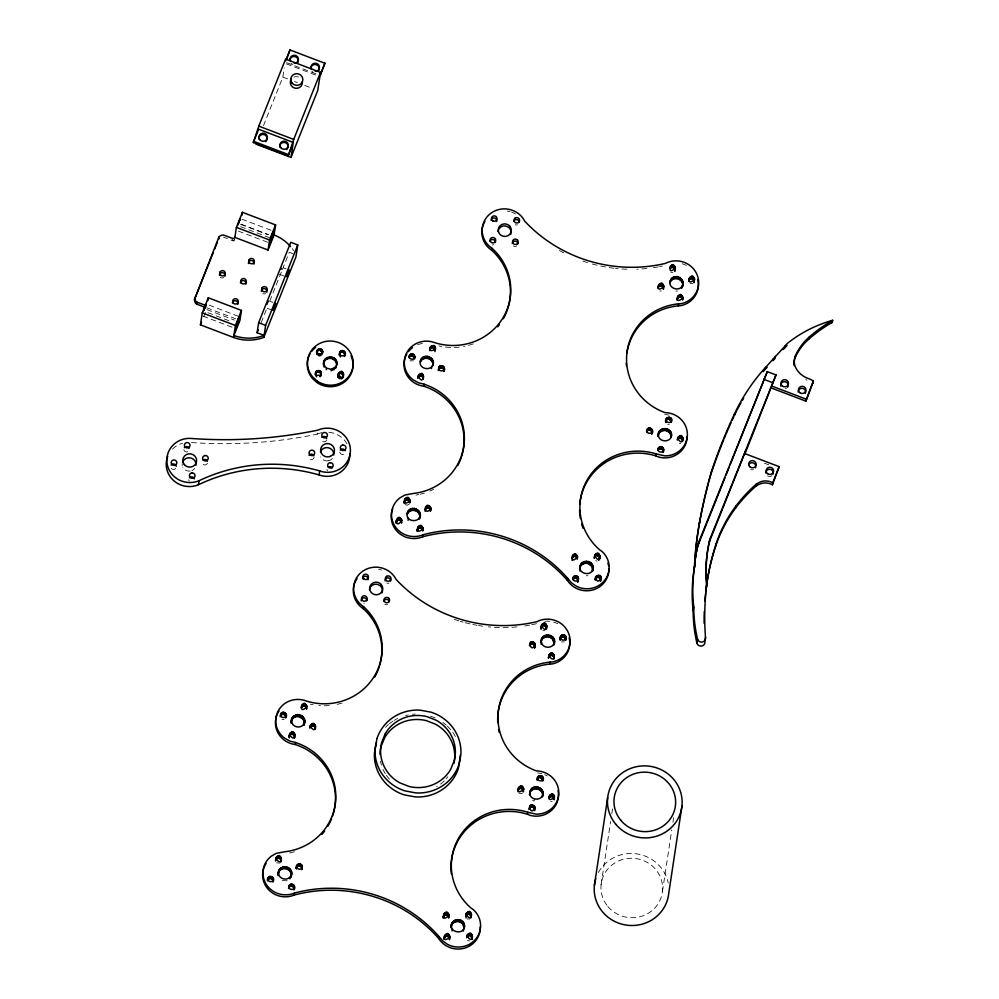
<?xml version="1.0" encoding="UTF-8"?>
<svg xmlns="http://www.w3.org/2000/svg" width="999" height="999" viewBox="0 0 999 999"><rect width="100%" height="100%" fill="white"/><g stroke="black" fill="none" stroke-linecap="round" stroke-linejoin="round"><path stroke-width="0.75" stroke-dasharray="5 3.75" d="M232.517 238.424L232.205 240.434A2.473 2.373 8.6 0 0 234.29 239.748M263.486 125.612L282.854 77.123L284.253 67.944M191.496 442.532A445.679 429.058 8.6 0 0 317.195 434.153L317.607 431.493M534.453 799.038L534.153 801.048L532.592 800.349M601.098 884.552L610.639 821.515M611.8 813.835L612.724 807.679M662.462 891.42L671.753 829.919M672.914 822.239L673.613 817.619M203.721 316.646L205.369 312.525M234.578 239.398L233.916 241.084L223.439 237.088M261.139 322.689L266.87 308.329M269.742 301.149L281.793 270.979M282.367 269.543L289.248 252.31L294.842 254.433M409.053 504.27L407.142 505.207L405.094 504.557M522.602 793.031L520.591 793.73L518.631 792.844M413.361 360.801L409.94 360.814M279.932 863.024L276.523 862.849M469.817 919.005L467.008 918.968M692.944 283.629L690.134 283.554M564.36 641.92L561.55 641.845M544.967 630.631L542.832 630.744M328.122 460.826L329.732 460.389A6.918 6.668 8.6 0 0 333.366 456.718M284.153 719.442L282.005 719.455M287.188 880.731L282.18 880.643M680.781 443.369L679.332 443.356M552.197 801.66L550.749 801.648M586.251 575.836L587.936 575.649M669.255 424.6L667.807 424.525M672.851 272.552L670.754 272.14M661.313 291.021L659.864 290.921M675.761 291.096L677.472 290.996M469.505 941.008L467.495 940.271M596.99 561.051L595.591 560.676M286.588 62.65L317.133 74.276M286.401 63.899L316.945 75.537M282.854 77.123L288.674 79.333M294.493 81.543L297.402 82.655M304.683 85.427L311.95 88.187M241.845 219.156L273.564 231.231M241.096 224.176L268.494 234.603M240.609 224.325L267.994 234.753M240.622 226.698L270.904 238.224M238.411 231.131L270.13 243.207M283.341 267.807L286.126 268.868M279.333 274.25L286.313 276.91M764.472 463.199L768.793 464.835M269.98 301.311L272.777 302.372M267.307 308.304L272.902 310.427M209.141 305.17L237.974 316.146M206.768 307.779L235.602 318.756M206.943 309.628L234.34 320.055M207.917 312.712L232.43 322.04M202.834 316.071L233.117 327.597M339.772 452.135L339.985 452.822A2.81 2.697 8.6 0 0 342.245 454.433L342.982 454.42A2.81 2.697 8.6 0 0 345.329 452.06M183.853 449.7L184.053 450.374A2.81 2.697 8.6 0 0 189.41 449.612M598.389 872.552A37.375 35.989 8.6 0 1 636.838 853.895A37.375 35.989 8.6 0 1 668.194 882.929M364.448 603.184A2.81 2.697 8.6 0 1 363.723 603.196M385.514 727.347A43.032 41.421 8.6 0 1 388.486 724.5M389.535 723.626A43.032 41.421 8.6 0 1 392.894 721.178M394.068 720.441A43.032 41.421 8.6 0 1 397.714 718.443M405.569 715.534A43.032 41.421 8.6 0 1 408.279 714.909M412.437 714.297A43.032 41.421 8.6 0 1 415.259 714.098M430.507 716.208A43.032 41.421 8.6 0 1 438.261 719.53M442.969 722.502A43.032 41.421 8.6 0 1 446.241 725.124M447.277 726.073A43.032 41.421 8.6 0 1 451.898 731.206M452.722 732.317A43.032 41.421 8.6 0 1 455.606 737M447.827 776.772A37.413 36.026 8.6 0 1 446.116 778.895M444.255 780.881A37.413 36.026 8.6 0 1 436.613 786.65M389.46 779.22A37.413 36.026 8.6 0 1 386.051 774.887M385.314 773.738A37.413 36.026 8.6 0 1 381.83 766.358M381.418 765.072A37.413 36.026 8.6 0 1 380.494 761.126M388.948 583.104A2.81 2.697 8.6 0 1 386.8 583.066M341.995 703.071A58.454 56.269 8.6 0 1 334.94 704.807M329.208 705.569A58.454 56.269 8.6 0 1 319.006 705.569M313.236 704.794A58.454 56.269 8.6 0 1 310.364 704.195M387.587 604.52A2.81 2.697 8.6 0 1 384.802 604.208M537.587 772.989A22.453 21.616 8.6 0 1 541.92 773.738M544.705 774.687A22.453 21.616 8.6 0 1 547.327 775.973M294.443 851.772A58.417 56.244 8.6 0 1 287.337 853.358M544.93 621.253A22.453 21.616 8.6 0 1 557.729 623.713M378.646 569.393A22.453 21.616 8.6 0 1 381.543 569.979M536.575 623.688A142.745 137.425 8.6 0 1 531.006 624.887M529.607 625.149A142.745 137.425 8.6 0 1 523.988 626.073M516.908 626.922A142.745 137.425 8.6 0 1 488.374 626.86M482.692 626.198A142.745 137.425 8.6 0 1 478.446 625.549M477.035 625.299A142.745 137.425 8.6 0 1 472.827 624.487M470.029 623.888A142.745 137.425 8.6 0 1 464.473 622.502M463.099 622.127A142.745 137.425 8.6 0 1 460.352 621.328M458.991 620.916A142.745 137.425 8.6 0 1 450.874 618.131M517.532 224.812A2.81 2.697 8.6 0 1 515.384 224.775M493.731 244.693A2.81 2.697 8.6 0 1 492.307 244.905M473.301 343.856A58.454 56.269 8.6 0 1 463.524 346.516M459.228 347.14A58.454 56.269 8.6 0 1 443.256 346.753M441.82 346.503A58.454 56.269 8.6 0 1 438.948 345.904M417.57 344.792A22.453 21.616 8.6 0 1 423.214 343.319M664.697 414.622A22.453 21.616 8.6 0 1 669.08 415.109M433.753 489.21A58.417 56.244 8.6 0 1 429.82 491.058M424.413 493.069A58.417 56.244 8.6 0 1 420.204 494.218M418.781 494.542A58.417 56.244 8.6 0 1 415.921 495.067M682.23 263.798A22.453 21.616 8.6 0 1 686.313 265.422M507.23 211.101A22.453 21.616 8.6 0 1 510.114 211.688M511.513 212.113A22.453 21.616 8.6 0 1 515.521 213.911M662.387 266.021A142.745 137.425 8.6 0 1 659.59 266.596M658.191 266.858A142.745 137.425 8.6 0 1 652.572 267.782M646.902 268.494A142.745 137.425 8.6 0 1 636.937 269.193M626.935 269.218A142.745 137.425 8.6 0 1 615.521 268.431M614.11 268.269A142.745 137.425 8.6 0 1 607.03 267.257M605.619 267.008A142.745 137.425 8.6 0 1 588.935 263.037M587.574 262.625A142.745 137.425 8.6 0 1 582.142 260.826M563.823 252.909A142.745 137.425 8.6 0 1 557.579 249.5M516.795 245.866A2.81 2.697 8.6 0 1 513.374 245.916M771.915 475.686A3.746 3.596 8.6 0 1 767.532 475.861M786.488 388.311A3.746 3.596 8.6 0 1 785.414 388.761M753.458 469.592A3.746 3.596 8.6 0 1 750.773 469.555M806.917 380.119A22.54 21.691 8.6 0 1 805.694 379.583M327.997 460.864A6.918 6.668 8.6 0 1 320.592 456.905M194.705 468.444A6.918 6.668 8.6 0 1 191.92 470.591M190.197 471.066A6.918 6.668 8.6 0 1 182.792 467.107M182.28 465.434A6.918 6.668 8.6 0 1 182.23 463.698M314.073 457.192A2.81 2.697 8.6 0 1 312.425 459.365L311.725 459.552A2.81 2.697 8.6 0 1 308.516 457.28M175.687 468.306A2.81 2.697 8.6 0 1 174.563 469.18L173.851 469.368A2.81 2.697 8.6 0 1 170.642 467.082M207.417 463.224A2.81 2.697 8.6 0 1 205.245 464.91L204.508 464.922A2.81 2.697 8.6 0 1 202.01 461.925M172.49 449.088A22.915 22.065 8.6 0 1 182.605 443.219M327.447 470.804A2.81 2.697 8.6 0 1 327.01 469.468M326.76 439.76A2.81 2.697 8.6 0 1 321.216 439.273M317.195 434.153A22.915 22.065 8.6 0 1 322.902 432.48M328.871 432.28A22.915 22.065 8.6 0 1 346.978 443.831M189.211 481.006A2.81 2.697 8.6 0 1 188.799 479.67M265.622 293.531A2.81 2.697 8.6 0 1 262.824 293.569M223.739 277.585A2.81 2.697 8.6 0 1 220.342 277.198M292.207 248.576A42.095 40.522 8.6 0 1 293.681 250.624M293.868 77.123A6.081 5.857 8.6 0 1 298.526 77.048M312.987 72.053A4.208 4.058 8.6 0 1 312.113 71.416M292.969 64.46A4.208 4.058 8.6 0 1 291.096 63.374M607.817 906.455A30.869 29.72 8.6 0 0 660.576 898.95A30.869 29.72 8.6 0 0 626.947 858.566A30.869 29.72 8.6 0 0 607.817 906.455"/><path stroke-width="1.5" d="M278.559 871.902L278.234 875.561C275.836 862.599 296.828 865.609 290.759 877.384L291.521 873.8M291.209 875.798L291.533 872.152M294.43 886.563C294.955 890.509 288.249 890.346 288.873 886.45C290.122 881.518 297.315 885.801 293.931 889.947C295.554 886.313 289.086 884.54 288.574 888.461L289.061 885.776M296.715 866.233L296.403 868.943C294.156 863.286 303.634 862.324 302.073 867.719C300.761 870.928 295.429 868.755 296.903 865.559M345.142 352.934C345.666 356.88 338.961 356.73 339.585 352.834C340.896 347.739 348.264 352.485 344.343 356.431L344.568 354.932M419.642 517.095L419.343 519.093C424.675 510.214 409.303 503.271 407.142 513.611C405.694 522.714 421.328 523.064 420.104 513.861M423.014 528.271L422.702 530.981C422.115 515.397 411.313 538.049 423.002 528.971M430.844 508.753C425.574 497.465 422.565 518.069 430.844 508.753L430.544 510.751C431.118 507.317 425.412 506.481 424.987 509.94M289.46 734.49C297.814 746.728 294.443 721.815 289.161 736.488L289.797 733.616M291.646 719.692L291.296 723.338C289.098 710.326 310.052 713.786 303.771 725.436L304.558 721.865M304.258 723.875L304.62 720.217M310.102 726.148C318.456 738.386 315.085 713.473 309.802 728.146M423.264 379.133C423.926 375.699 418.244 374.75 417.732 378.196C425.062 362.812 424.263 390.134 418.244 375.524M433.191 361.925L432.842 365.584C436.638 356.968 421.94 352.123 420.229 361.401C418.693 369.393 431.968 371.628 433.141 363.574M444.243 368.082C444.667 372.028 437.974 371.74 438.673 367.857C440.059 362.949 447.115 367.37 443.706 371.466C445.417 367.869 438.986 365.959 438.374 369.855M695.204 559.527L694.904 561.525L696.865 548.988L700.087 538.798L767.294 371.603L776.011 374.925L709.802 539.435A141.87 136.588 8.6 0 0 706.892 583.566A282.292 271.765 8.6 0 0 705.481 637.25L704.869 641.258A4.121 3.971 8.6 0 1 701.972 645.941A4.121 3.971 8.6 0 1 696.952 643.306L697.564 639.31A153.696 147.964 8.6 0 1 693.743 606.843A167.732 161.476 8.6 0 1 693.019 581.668L693.244 578.071A167.732 161.476 8.6 0 1 694.979 563.798L695.416 557.392M275.861 858.291C284.091 870.641 280.969 845.666 275.562 860.301C276.211 856.405 282.617 858.391 280.856 861.962L281.418 858.591M410.002 500.299L409.665 503.009C409.453 487.437 398.027 509.652 409.965 500.998M694.904 561.525L695.666 551.111A351.323 338.211 8.6 0 1 699.612 521.94A561.426 540.484 8.6 0 1 711.188 472.29A573.438 552.047 8.6 0 1 734.615 413.636A196.728 189.385 8.6 0 1 763.536 369.655L787.424 343.356A127.635 122.877 8.6 0 1 832.666 320.304L832.367 322.302A148.177 142.657 8.6 0 0 808.628 339.298A55.07 53.009 8.6 0 0 795.079 357.954A15.147 14.585 8.6 0 0 794.105 365.609M306.955 706.568C296.179 717.981 304.982 692.344 306.606 709.265M435.252 349.638C421.89 354.682 437.662 336.576 434.952 351.648M466.958 935.688C474.687 948.426 472.515 923.201 466.645 937.686L467.207 935.027M595.529 577.397L595.167 580.094L595.779 576.735C606.793 570.641 596.89 589.048 595.779 576.735M600.711 580.631C601.56 577.235 595.928 575.986 595.229 579.395M554.457 796.353L554.17 799.749C554.795 784.252 542.02 805.431 554.47 797.751M677.622 438.037C684.964 451.073 683.541 425.686 677.322 440.047L677.896 437.387M449.075 915.371C437.674 926.023 447.827 901.123 448.676 918.069M451.66 924.112C449.088 932.979 464.585 935.139 464.523 925.898C464.385 916.558 449.3 918.468 451.136 927.734L452.322 922.589M466.009 913.91C473.239 927.022 472.028 901.597 465.709 915.908M577.647 557.08C567.095 567.744 575.287 543.556 577.347 559.078C577.447 556.018 572.577 555.344 571.84 558.316M580.244 565.821C577.672 574.687 593.156 576.848 593.106 567.607C593.269 559.265 579.495 559.415 579.944 567.819L580.894 564.298M594.592 555.619C602.622 568.943 599.737 542.295 594.193 558.316M205.432 307.467L196.666 304.121A5.057 4.858 8.6 0 1 194.505 299.438L218.906 237.113A5.057 4.858 8.6 0 1 223.739 235.09L232.517 238.424A2.473 2.373 8.6 0 0 234.877 237.4L268.044 250.025L274.076 234.94L275.587 224.925L242.42 212.312L236.401 227.385L234.877 237.4M196.666 304.121L196.965 302.123A5.057 4.858 8.6 0 1 194.805 297.44M200.437 324.862L202.26 312.849L208.279 297.777L241.446 310.402L239.935 320.404L233.903 335.489A42.095 40.522 8.6 0 0 264.098 335.402L257.118 332.742L258.629 322.727L290.771 242.295L297.752 244.955L295.929 256.968L263.798 337.4A42.095 40.522 8.6 0 1 233.604 337.487L200.437 324.862L201.536 322.128M207.842 300.637L208.279 297.777M218.906 237.113L218.606 239.111A5.057 4.858 8.6 0 1 219.193 238.436M167.732 456.318A22.915 22.065 8.6 0 0 173.351 480.319A22.915 22.065 8.6 0 0 198.426 484.74L199.038 480.731A22.915 22.065 8.6 0 1 167.095 463.673A22.915 22.065 8.6 0 1 192.108 438.524A445.679 429.058 8.6 0 0 317.807 430.157A22.915 22.065 8.6 0 1 350.399 449.5A22.915 22.065 8.6 0 1 319.717 470.929A165.822 159.628 8.6 0 0 199.038 480.731M241.97 215.309L242.42 212.312M256.081 144.143L290.996 157.442L293.069 143.669L288.224 155.819L253.309 142.532L258.803 126.124L285.589 59.091L320.492 72.39L320.042 75.387L324.887 63.237L289.985 49.95L285.677 60.752M233.604 337.487L235.414 325.474L241.446 310.402M289.985 49.95L286.563 59.303M268.044 250.025L269.555 240.01L275.587 224.925M288.224 155.819L293.718 139.41L320.492 72.39M263.798 337.4L265.622 325.387L297.752 244.955M324.887 63.237L319.855 76.636L317.769 90.41L290.996 157.442M316.833 353.559C314.822 347.59 324.6 347.677 322.39 353.234L322.565 351.024M316.783 352.847L317.47 350.025M317.083 354.22L317.158 350.661M317.245 351.523L317.957 349.5M317.482 354.82L317.307 352.722M317.719 350.999L318.556 349.113M321.029 374.975C323.364 369.493 313.661 369.006 315.472 375.05C314.872 370.042 323.401 372.103 320.517 376.273M318.331 350.612L319.243 348.888M315.971 373.039L316.208 371.541M315.684 375.736L315.859 372.165M318.693 355.594L318.931 354.096L317.719 353.309M316.483 372.54L316.708 371.041M319.018 350.387L319.98 348.838M316.683 372.415L316.908 370.916M319.418 355.744L319.643 354.233L321.678 353.584L322.615 351.735M317.108 372.177L317.332 370.679M316.596 376.823L315.909 374.225M322.327 352.535L320.467 350.487L320.691 348.988M317.807 371.978L318.032 370.479M320.142 355.694L320.379 354.195M321.129 350.799L321.353 349.3M320.841 355.469L321.066 353.971M318.544 371.978L318.768 370.467M321.678 351.273L321.915 349.775M321.89 351.561L322.115 350.062M322.09 351.86L322.315 350.362M319.255 372.14L319.48 370.641M321.928 354.558L322.153 353.059M319.892 372.49L320.117 370.991M320.429 372.977L320.654 371.478M320.017 376.773L321.266 373.464M320.354 376.436L320.741 374.775M320.804 373.589L321.029 372.078M320.866 375.649L321.241 372.764M323.851 362.387L323.664 365.534C320.991 354.62 339.648 354.395 336.638 365.347L336.825 362.2M323.626 363.886L324.25 360.789M324.026 362.287L325.062 359.353M324.151 367.12L323.901 364.036M324.837 360.851L326.236 358.166M326.011 359.665L327.472 358.828L327.697 357.33M326.286 369.68L326.511 368.181L324.388 365.622M327.472 358.828L329.108 358.379L329.333 356.868M329.108 358.379L330.819 358.354L331.044 356.843M336.588 363.698L335.214 360.701L332.48 358.753L332.704 357.255M331.156 370.854L331.381 369.355L335.652 366.883L336.863 363.848M333.978 359.553L334.203 358.054M280.731 713.923L280.257 716.608C280.694 712.687 287.188 714.322 285.639 717.981C289.41 713.149 280.469 709.677 280.569 715.309C280.969 718.756 286.701 718.069 286.114 714.585M332.792 370.404L333.017 368.906M280.794 715.309L281.094 713.311M281.306 714.809L281.606 712.811M335.214 360.701L335.439 359.203M281.93 714.46L282.23 712.449M334.253 369.568L334.478 368.057M282.63 714.273L282.942 712.275M336.114 362.113L336.338 360.614M198.426 484.74A165.822 159.628 8.6 0 1 319.118 474.937L319.717 470.929M335.652 366.883L335.427 368.381L336.238 366.945M283.366 714.273L283.666 712.275M284.078 714.447L284.378 712.449M284.39 714.622L284.703 712.624M284.715 714.809L285.015 712.799M339.772 352.16L339.348 355.045C338.848 350.587 346.466 351.698 344.717 355.831M285.239 715.296L285.539 713.298M339.535 355.731L339.76 354.22M339.922 353.059L340.284 351.423M340.447 352.56L340.671 351.061M285.614 715.908L285.914 713.91M340.409 356.855L340.634 355.357M341.084 352.222L341.308 350.724M337.912 376.586C344.081 360.327 345.379 388.024 338.286 373.688M337.887 375.886L338.636 373.077M341.783 352.06L342.02 350.549M338.112 377.26L338.349 375.761M338.374 377.672L338.599 376.173M338.411 374.575L339.136 372.565M338.499 377.872L338.723 376.373M342.52 352.073L342.744 350.562M338.911 374.076L339.76 372.202M343.231 352.26L343.456 350.761M339.535 373.713L340.459 372.015M339.672 378.708L339.897 377.21M343.856 352.635L344.081 351.124M340.234 373.514L341.196 372.003M344.368 353.134L344.593 351.636M343.668 374.3L343.294 377.185L341.908 372.177M344.73 353.758L344.955 352.26M341.121 378.871L341.346 377.36M342.32 374.026L342.557 372.515M341.82 378.671L342.045 377.172M342.495 374.188L342.732 372.677M342.857 374.513L343.082 373.014M343.244 375.124L343.469 373.614M342.944 377.809L343.169 376.298M272.914 882.042C276.561 876.335 266.296 873.963 267.495 880.793C267.757 877.309 273.501 877.909 273.077 881.355M291.346 721.69L292.145 718.119M267.994 879.482L268.306 877.484M289.598 735.876L289.298 737.886L289.136 737.187M289.36 735.813L290.06 733.216M268.494 878.97L268.806 876.972M289.747 735.214L290.584 732.742M291.833 720.117L293.044 716.733M269.118 878.608L269.418 876.598M290.284 734.74L291.233 732.417M269.468 878.508L269.767 876.498M292.732 718.731L294.28 715.621M269.817 878.408L270.117 876.398M290.934 734.415L291.945 732.255M270.554 878.383L270.854 876.385M294.618 737.637L294.193 735.401L292.37 734.29L292.682 732.292M293.981 717.619L295.492 716.857L295.791 714.859M271.266 878.546L271.566 876.548M293.069 734.502L293.381 732.504M271.915 878.883L272.215 876.885M293.694 734.877L294.006 732.879M272.44 879.37L272.752 877.372M294.193 735.401L294.505 733.391M295.492 716.857L297.153 716.495L297.452 714.497M275.524 861.001L276.086 857.629M294.543 736.026L294.842 734.028M272.839 879.982L273.139 877.971M276.174 859.04L276.473 857.03M273.052 880.656L273.351 878.658M294.48 738.099L295.017 734.715M276.711 858.566L277.01 856.568M277.36 858.241L277.66 856.243M304.308 722.227L303.109 719.155L298.863 716.57L299.163 714.56M278.072 858.104L278.371 856.093M332.542 816.108A58.417 56.244 8.6 0 0 295.192 744.505L295.504 742.507L289.822 741.058L284.715 738.236A22.453 21.616 8.6 0 1 278.571 710.264A22.453 21.616 8.6 0 1 306.468 701.061A58.454 56.269 8.6 0 0 374.313 676.236A58.454 56.269 8.6 0 0 363.549 606.643A22.453 21.616 8.6 0 1 361.238 572.365A22.453 21.616 8.6 0 1 396.141 579.457A142.745 137.425 8.6 0 0 536.875 621.69A22.453 21.616 8.6 0 1 568.568 633.179A22.453 21.616 8.6 0 1 552.971 661.85L550.062 662.125A58.466 56.281 8.6 0 0 498.389 710.813A58.466 56.281 8.6 0 0 536.426 770.916A22.453 21.616 8.6 0 1 558.791 792.856A22.453 21.616 8.6 0 1 536.288 814.173L527.784 812.249A58.841 56.643 8.6 0 0 458.941 837.612A58.841 56.643 8.6 0 0 471.091 908.103L473.476 909.777A22.453 21.616 8.6 0 1 476.423 938.186A22.453 21.616 8.6 0 1 447.627 944.405L442.857 941.07L439.135 936.662A139.498 134.291 8.6 0 0 294.48 893.056A22.453 21.616 8.6 0 1 266.233 884.302A22.453 21.616 8.6 0 1 271.228 856.243L276.224 853.346L284.765 851.747A58.417 56.244 8.6 0 0 335.539 801.772A58.417 56.244 8.6 0 0 295.504 742.507M301.648 705.481L301.174 707.966C301.86 705.094 306.568 705.619 306.656 708.566M278.808 858.141L279.108 856.131M301.748 706.905L302.06 704.894M300.487 717.057L300.799 715.059M302.31 706.443L302.61 704.445M279.508 858.353L279.807 856.355M302.959 706.143L303.259 704.133M280.12 858.74L280.419 856.742M303.684 706.006L303.983 704.008M278.259 873.913L279.008 870.329M280.619 859.265L280.919 857.267M301.948 717.944L302.247 715.946M280.981 860.039L281.256 857.891M278.709 872.327L279.882 868.918M304.408 706.068L304.707 704.058M303.109 719.155L303.421 717.157M305.107 706.293L305.407 704.295M279.583 870.916L281.094 867.769M305.706 706.693L306.019 704.695M303.921 720.616L304.22 718.618M306.193 707.23L306.493 705.232M306.518 707.866L306.818 705.868M280.794 869.779L282.28 868.98L282.58 866.982M282.28 868.98L283.941 868.581L284.24 866.583M283.941 868.581L285.639 868.618L285.951 866.62M291.233 874.162L289.96 871.116L287.287 869.08L287.587 867.07M310.314 725.474L310.002 727.472C311.213 724.675 315.921 726.061 315.334 729.083L315.659 726.373M288.761 869.929L289.061 867.931M310.389 726.872L310.701 724.874M310.926 726.398L311.226 724.4M311.576 726.073L311.875 724.075M289.96 871.116L290.259 869.118M312.287 725.923L312.587 723.913M289.885 878.795L291.059 875.386M290.796 872.564L291.109 870.554M313.012 725.948L313.324 723.95M313.249 726.023L313.549 724.013M289.136 887.174L289.435 885.176M313.711 726.161L314.023 724.163M289.66 886.687L289.96 884.677M290.297 886.338L290.597 884.34M314.335 726.535L314.648 724.537M314.835 727.06L315.147 725.049M290.996 886.175L291.308 884.177M315.185 727.684L315.484 725.686M291.733 886.188L292.033 884.19M292.445 886.388L292.744 884.377M293.069 886.75L293.369 884.752M293.581 887.262L293.881 885.251M293.706 887.462L294.006 885.464M296.403 868.231L297.277 864.947M293.943 887.874L294.243 885.876M296.978 866.957L297.802 864.46M297.702 866.345L298.014 864.347M297.49 866.458L298.439 864.123M480.282 926.922A22.453 21.616 8.6 0 1 464.41 948.188A22.453 21.616 8.6 0 1 438.836 938.673A139.498 134.291 8.6 0 0 294.181 895.054L294.48 893.056M298.127 866.121L299.138 863.948M298.838 865.958L299.575 865.971L299.875 863.96M302.272 866.333L301.76 869.729L301.785 867.656L300.274 866.158L300.587 864.16M300.911 866.533L301.211 864.522M301.423 867.032L301.723 865.034M301.785 867.656L302.085 865.646M379.67 665.396A58.454 56.269 8.6 0 0 363.249 608.641L363.549 606.643M409.016 357.63L409.677 355.02C412.137 352.06 416.346 355.906 414.41 359.003L414.697 356.293M409.378 357.018L410.189 354.52M409.877 356.518L410.814 354.158M410.514 356.168L411.513 353.983M411.213 355.981L411.95 355.981L412.25 353.971M414.398 358.304L412.662 356.156L412.962 354.158M412.974 356.331L413.274 354.333M413.299 356.506L413.598 354.508M413.823 357.005L414.123 355.007M414.198 357.617L414.498 355.619M396.378 520.491L396.079 522.502C396.341 519.018 402.085 519.617 401.66 523.064C398.813 506.256 392.22 532.892 401.935 520.367M396.103 523.201L396.541 519.805M418.069 377.322L418.631 374.925M420.716 359.827L420.417 361.825C422.914 356.094 432.43 357.679 432.892 363.936M396.578 521.191L396.878 519.193M397.078 520.679L397.377 518.681M418.868 376.448L419.168 374.45M421.316 360.439L421.615 358.441M397.702 520.317L398.002 518.306M419.505 376.123L419.817 374.113M398.052 520.217L398.351 518.206M422.565 359.328L422.864 357.33M398.401 520.117L398.701 518.106M420.217 375.974L420.529 373.963M399.125 520.092L399.438 518.094M420.954 375.999L421.253 374.001M424.063 358.566L424.375 356.568M399.837 520.254L400.149 518.256M421.653 376.211L421.953 374.213M400.487 520.591L400.786 518.593M422.277 376.586L422.577 374.588M401.024 521.078L401.323 519.08M422.777 377.11L423.077 375.1M425.724 358.204L426.036 356.206M404.657 499.338L404.108 502.709C403.733 499.213 409.49 498.838 409.69 502.297M401.411 521.69L401.723 519.68M404.27 503.396L404.57 501.398M423.126 377.734L423.426 375.736M404.757 500.749L405.057 498.738M423.201 379.345L423.601 376.423M405.294 500.274L405.594 498.276M405.944 499.95L406.243 497.952M427.435 358.279L427.734 356.268M406.655 499.812L406.955 497.802M461.563 456.493A58.417 56.244 8.6 0 0 423.776 386.213L424.076 384.215L418.406 382.767L413.299 379.945A22.453 21.616 8.6 0 1 407.155 351.973A22.453 21.616 8.6 0 1 435.04 342.769A58.454 56.269 8.6 0 0 502.897 317.944A58.454 56.269 8.6 0 0 492.132 248.351A22.453 21.616 8.6 0 1 489.81 214.073A22.453 21.616 8.6 0 1 524.725 221.166A142.745 137.425 8.6 0 0 665.459 263.399A22.453 21.616 8.6 0 1 697.152 274.887A22.453 21.616 8.6 0 1 681.555 303.559L678.646 303.833A58.466 56.281 8.6 0 0 626.972 352.522A58.466 56.281 8.6 0 0 665.009 412.624A22.453 21.616 8.6 0 1 687.374 434.565A22.453 21.616 8.6 0 1 664.872 455.881L656.368 453.958A58.841 56.643 8.6 0 0 587.524 479.32A58.841 56.643 8.6 0 0 599.675 549.812L602.06 551.485A22.453 21.616 8.6 0 1 605.007 579.895A22.453 21.616 8.6 0 1 576.198 586.113L571.44 582.779L567.719 578.371A139.498 134.291 8.6 0 0 423.064 534.765A22.453 21.616 8.6 0 1 394.805 526.011A22.453 21.616 8.6 0 1 399.812 497.952L404.807 495.054L413.349 493.456A58.417 56.244 8.6 0 0 464.123 443.481A58.417 56.244 8.6 0 0 424.076 384.215M429.645 350.562L430.057 347.677M429.695 349.862L430.232 347.19M407.392 499.85L407.692 497.839M429.932 349.188L430.631 346.603M429.071 358.766L429.37 356.768M430.332 348.614L431.181 346.154M408.079 500.062L408.391 498.064M430.881 348.151L431.843 345.841M408.703 500.449L409.003 498.451M409.19 500.974L409.503 498.976M430.519 359.652L430.831 357.654M431.543 347.852L432.567 345.716M407.592 512.037L407.292 514.035C409.652 508.241 419.205 509.64 419.805 515.871M409.565 501.748L409.84 499.6M435.539 348.276L435.239 350.274L432.992 347.777L433.291 345.766M408.154 512.624L408.454 510.626M431.693 360.864L431.993 358.866M433.678 348.002L433.991 346.004M408.091 520.304L408.391 518.306M409.378 511.488L409.677 509.478M434.29 348.401L434.59 346.403M431.443 368.544L431.743 366.533M432.505 362.325L432.804 360.327M434.777 348.938L435.077 346.94M435.102 349.575L435.402 347.577M410.864 510.689L411.163 508.691M412.512 510.289L412.812 508.291M414.223 510.327L414.523 508.329M415.871 510.789L416.171 508.778M438.349 370.554L438.886 367.182M417.345 511.638L417.644 509.64M438.973 368.581L439.273 366.583M439.51 368.107L439.81 366.109M440.147 367.782L440.459 365.784M418.544 512.824L418.843 510.826M440.859 367.632L441.171 365.622M419.38 514.26L419.68 512.262M441.595 367.657L441.895 365.659M417.644 527.484L417.145 530.869C416.633 527.385 422.377 526.823 422.702 530.269M441.833 367.732L442.132 365.721M417.27 531.331L417.57 529.333M417.719 528.883L418.019 526.885M419.792 517.507L420.092 515.509M442.295 367.869L442.594 365.871M418.231 528.396L418.544 526.386M442.919 368.244L443.219 366.246M418.868 528.046L419.18 526.048M443.419 368.768L443.718 366.758M419.58 527.884L419.88 525.886M443.768 369.393L444.068 367.395M420.317 527.897L420.616 525.899M443.906 370.791L444.218 368.781M421.016 528.096L421.328 526.086M421.653 528.459L421.953 526.461M422.165 528.971L422.465 526.96M425.187 509.265L425.487 507.267M422.277 529.17L422.589 527.172M425.162 511.338L425.462 509.328M425.549 508.666L425.861 506.655M422.527 529.582L422.827 527.584M426.073 508.166L426.585 506.056M426.71 507.829L427.01 505.831M608.866 568.631A22.453 21.616 8.6 0 1 592.994 589.897A22.453 21.616 8.6 0 1 567.407 580.382A139.498 134.291 8.6 0 0 422.764 536.763L423.064 534.765M427.422 507.667L427.722 505.656M428.159 507.679L428.459 505.669M428.858 507.867L429.158 505.869M429.495 508.241L429.795 506.231M430.007 508.741L430.307 506.743M430.369 509.365L430.669 507.355M430.344 511.426L430.844 508.041M503.296 318.731A58.454 56.269 8.6 0 0 491.82 250.349L492.132 248.351M438.836 938.673L439.135 936.662M443.843 913.948L443.156 917.307C443.094 913.798 448.863 913.898 448.763 917.369M443.256 918.006L443.556 916.008M443.981 915.396L444.28 913.398M444.567 914.984L444.867 912.974M445.242 914.722L445.542 912.711M445.966 914.634L446.266 912.636M446.69 914.734L446.99 912.736M447.365 915.009L447.677 913.011M444.43 936.013L444.006 938.71C444.118 934.764 450.724 935.901 449.488 939.672C449.051 922.726 438.211 947.202 449.912 936.975M444.068 939.422L444.73 935.376M447.952 915.446L448.251 913.448M444.892 936.837L445.317 934.764M448.101 915.633L448.401 913.635M445.492 936.438L445.791 934.44M448.389 916.021L448.701 914.01M448.676 916.67L448.976 914.672M446.178 936.2L446.478 934.202M446.903 936.138L447.215 934.14M447.627 936.263L447.927 934.265M448.301 936.575L448.601 934.564M448.863 937.025L449.163 935.027M449.288 937.599L449.587 935.601M449.538 938.273L449.837 936.263M452.01 930.906L452.31 928.908M452.01 924.599L453.359 921.303M453.059 923.301L454.408 922.314L454.72 920.316M454.408 922.314L455.994 921.702L456.293 919.704M455.994 921.702L457.679 921.515L457.992 919.505M464.523 925.898L464.223 927.896L462.312 923.413L459.378 921.752L459.677 919.742M460.951 922.402L461.263 920.391M462.312 923.413L462.612 921.415M463.349 924.737L463.648 922.726M463.336 931.043L463.636 929.045M463.998 926.26L464.298 924.262M466.433 913.074L465.984 915.259L469.143 914.035L471.216 916.682L471.516 914.672M466.433 914.709L466.733 912.699M465.984 917.969L466.283 915.958M467.02 914.285L467.32 912.287M467.694 914.023L467.994 912.025M468.419 913.935L468.718 911.937M469.143 914.035L469.443 912.037M469.817 914.322L470.117 912.312M470.404 914.759L470.704 912.749M466.895 937.025L467.619 934.452M470.841 915.321L471.153 913.323M467.32 936.45L468.181 934.003M470.841 918.019L471.428 913.973M467.882 936.001L468.843 933.715M468.543 935.713L469.567 933.59M472.19 938.211L469.992 935.663L470.304 933.665M470.679 935.913L470.991 933.915M470.979 936.125L471.291 934.115M471.278 936.325L471.59 934.327M471.753 936.875L472.052 934.877M472.065 937.512L472.365 935.514M472.177 937.574L471.878 939.572L472.49 936.213M529.807 643.768L529.507 645.766C530.556 642.457 536.038 644.243 534.827 647.539L535.214 644.143C526.411 635.152 530.631 655.631 535.214 644.143M529.832 645.142L530.132 643.131M530.307 644.605L530.619 642.607M530.919 644.218L531.218 642.22M531.605 644.005L531.918 641.995M531.855 643.98L532.155 641.982M532.342 643.955L532.642 641.957M533.054 644.105L533.366 642.095M533.716 644.417L534.015 642.419M534.265 644.892L534.577 642.881M534.677 645.479L534.977 643.468M534.502 648.176L534.815 646.166M534.964 646.852L535.277 644.842M541.358 625.299C548.676 639.148 547.127 612.187 540.921 627.996C541.133 624.05 547.702 625.337 546.378 629.083L546.79 625.911M540.971 628.708L541.683 624.675M541.133 629.145L541.433 627.147M541.858 626.148L542.157 624.15M542.469 625.761L542.769 623.751M518.306 788.199L518.006 790.209C518.968 786.875 524.5 788.536 523.364 791.845C522.939 774.912 512.1 799.387 523.788 789.16M517.957 791.608L518.618 787.562M543.156 625.536L543.456 623.538M518.781 789.023L519.08 787.025M541.683 639.023L541.046 642.644C539.935 630.719 559.19 634.303 553.783 645.167M519.38 788.623L519.68 786.625M541.171 644.28L541.358 640.634M543.893 625.499L544.193 623.488M541.383 641.033L542.432 637.549M520.067 788.386L520.367 786.388M544.605 625.636L544.905 623.638M542.12 639.56L543.543 636.326M545.267 625.948L545.566 623.95M520.791 788.323L521.091 786.325M545.816 626.423L546.116 624.425M521.515 788.448L521.815 786.45M521.728 788.548L522.04 786.55M543.244 638.324L544.667 637.424L544.967 635.414M546.228 627.01L546.528 625.012M546.465 627.684L546.765 625.686M522.177 788.748L522.477 786.75M522.739 789.21L523.039 787.212M523.164 789.784L523.464 787.786M544.667 637.424L546.278 636.9L546.578 634.902M523.426 790.459L523.726 788.448M546.278 636.9L547.976 636.8L548.289 634.802M554.108 643.556L552.484 638.973L549.662 637.137L549.962 635.139M551.198 637.874L551.498 635.876M548.751 655.731C557.792 667.344 553.059 642.869 548.451 657.729C548.676 654.657 553.596 654.582 554.008 657.604M548.476 658.304L548.913 655.044M548.963 656.43L549.263 654.42M549.462 655.918L549.762 653.908M552.484 638.973L552.784 636.962M550.074 655.544L550.387 653.546M530.119 791.108L529.532 794.729C529.795 785.501 545.204 788.174 542.32 796.952C547.365 787.562 530.656 782.254 529.832 792.731C529.32 800.823 542.757 801.498 542.907 793.331M550.774 655.344L551.086 653.346M530.531 791.62L530.831 789.622M497.752 722.602A58.466 56.281 8.6 0 1 549.762 664.123L550.062 662.125M553.434 640.347L553.746 638.336M451.386 873.975A58.841 56.643 8.6 0 1 527.484 814.247L527.784 812.249M551.51 655.332L551.81 653.334M553.995 641.907L554.295 639.909M531.618 790.371L531.918 788.361M552.222 655.494L552.522 653.496M529.62 806.705L529.095 809.527C529.358 805.581 535.914 806.942 534.552 810.664L534.952 807.267C526.236 798.189 530.244 818.705 534.952 807.267M529.57 808.203L529.882 806.205M552.872 655.831L553.171 653.833M530.057 807.679L530.369 805.681M533.004 789.422L533.316 787.424M530.669 807.304L530.981 805.306M553.409 656.331L553.708 654.32M553.796 656.93L554.095 654.919M553.846 657.105L554.158 655.107M531.368 807.092L531.668 805.082M553.871 658.99L554.308 655.606M534.602 788.873L534.915 786.862M532.092 807.055L532.405 805.057M532.817 807.204L533.116 805.206M537.25 780.119C535.826 773.388 546.216 775.187 542.732 781.068M567.407 580.382L567.719 578.371M537.287 779.882L537.986 776.785M533.466 807.529L533.766 805.519M536.313 788.735L536.613 786.725M537.674 778.783L538.449 776.248M534.015 808.004L534.315 805.993M538.149 778.246L539.048 775.836M572.115 557.667L572.415 555.656M534.415 808.591L534.727 806.593M560.889 636.126L560.277 640.172C557.842 633.141 569.155 633.766 565.696 640.309M572.115 560.364L572.415 558.366M572.564 557.105L572.864 555.107M538.736 777.846L539.735 775.599M537.986 789.023L538.299 787.025M573.151 556.693L573.451 554.682M560.189 639.46L561.351 635.576M539.423 777.609L540.159 777.547L540.459 775.536M561.038 637.574L561.938 635.152M573.826 556.431L574.125 554.42M561.975 637.037L562.275 635.027M542.857 780.369L540.871 777.672L541.183 775.674M561.638 637.162L562.612 634.902M574.55 556.343L574.85 554.345M539.547 789.722L539.847 787.724M541.545 777.971L541.845 775.973M562.312 636.912L563.349 634.827M575.274 556.443L575.574 554.445M542.107 778.421L542.407 776.423M565.796 639.61L563.761 636.95L564.073 634.939M575.948 556.718L576.248 554.72M542.532 779.008L542.832 777.01M540.859 790.796L541.171 788.785M537.674 777.422C536.663 780.344 541.171 782.317 542.732 779.707L543.094 777.672M573.314 577.085C570.829 581.718 579.383 582.742 578.421 577.971C577.747 574.575 572.077 575.699 572.951 579.12L576.211 577.971L578.184 580.681M564.435 637.237L564.735 635.227M573.476 578.546L573.776 576.548M576.673 557.342L576.835 555.157M573.588 578.471L573.901 576.473M576.972 557.729L577.272 555.719M565.009 637.674L565.309 635.676M574.075 578.146L574.375 576.148M541.858 792.145L542.157 790.147M577.247 558.379L577.559 556.381M565.446 638.249L565.746 636.251M574.762 577.909L575.062 575.911M560.601 636.763C559.652 639.71 564.185 641.595 565.709 638.948L566.021 636.912M542.445 793.693L542.757 791.695M575.486 577.847L575.786 575.849M576.211 577.971L576.51 575.973M576.873 578.271L577.172 576.273M577.434 578.733L577.747 576.735M577.859 579.308L578.171 577.31M577.634 582.155L578.421 577.971M578.496 578.683L577.759 582.017M579.932 571.078L580.232 569.08M580.594 566.308L581.942 563.011M581.63 565.009L582.991 564.023L583.291 562.025M549.313 795.679L549.013 797.689L552.16 796.428L554.258 799.05M582.991 564.023L584.577 563.411L584.877 561.413M549.45 797.127L549.762 795.117M550.024 796.702L550.337 794.692M550.699 796.428L551.011 794.43M584.577 563.411L586.263 563.224L586.563 561.213M551.436 796.34L551.735 794.33M551.798 796.39L552.097 794.38M552.16 796.428L552.459 794.43M593.106 567.607L592.569 571.241L591.932 566.445L587.961 563.448L588.261 561.45M552.834 796.702L553.134 794.704M553.421 797.14L553.721 795.129M553.871 797.702L554.17 795.691M589.535 564.11L589.835 562.1M590.884 565.122L591.196 563.124M591.932 566.445L592.232 564.435M592.582 567.969L592.882 565.971M594.293 557.617L594.867 554.969M594.717 556.78L595.017 554.782M594.567 556.967L595.317 554.408M595.017 556.418L595.904 553.995M595.591 555.993L596.578 553.733M596.278 555.731L597.302 553.646M600.099 556.381L599.7 559.078L599.425 557.03L597.727 555.744L598.026 553.746M598.401 556.031L598.701 554.02M598.975 556.468L599.288 554.457M595.904 578.159L596.203 576.161M598.788 560.427L599.088 558.429M599.425 557.03L599.725 555.032M596.465 577.709L596.765 575.711M599.7 557.679L600.012 555.681M597.127 577.422L597.427 575.424M597.852 577.31L598.151 575.299M598.576 577.372L598.876 575.374M599.263 577.622L599.562 575.624M599.562 577.834L599.862 575.824M599.862 578.034L600.162 576.036M600.337 578.583L600.636 576.585M600.636 579.22L600.948 577.222M600.449 581.281L601.073 577.922M658.391 285.477L657.954 288.174C658.166 284.216 664.735 285.514 663.411 289.248C663.261 272.327 651.947 296.503 663.848 286.551M658.416 286.85L658.716 284.84M658.89 286.313L659.19 284.315M659.502 285.926L659.802 283.928M660.189 285.714L660.489 283.704M660.426 285.689L660.739 283.691M660.926 285.664L661.226 283.666M661.638 285.814L661.937 283.803M662.3 286.126L662.599 284.128M662.849 286.601L663.149 284.59M663.261 287.188L663.561 285.177M663.498 287.849L663.798 285.851M670.267 266.383L669.954 268.381L673.189 267.345L675.099 270.092C673.676 254.533 664.323 278.084 675.399 268.094M670.441 267.857L670.741 265.859M671.041 267.47L671.353 265.459M652.31 430.157L651.648 434.203C656.043 428.896 645.991 425.124 646.59 431.918C647.427 428.971 652.272 429.807 652.072 432.867M652.372 430.869C652.335 433.953 647.427 434.29 646.84 431.306L647.19 429.27M671.74 267.245L672.04 265.247M647.364 430.731L647.664 428.733M670.254 280.731L669.954 282.742C672.402 275.012 685.202 279.183 682.367 286.875C686.812 278.771 673.626 271.915 670.254 280.731C667.432 288.424 680.232 292.595 682.667 284.865M672.464 267.208L672.777 265.197M647.951 430.332L648.264 428.334M670.704 281.268L671.003 279.258M673.189 267.345L673.488 265.347M648.638 430.094L648.938 428.096M671.827 280.032L672.127 278.034M649.375 430.032L649.675 428.034M673.85 267.657L674.15 265.659M674.4 268.132L674.7 266.134M650.087 430.157L650.399 428.159M650.312 430.257L650.611 428.259M673.239 279.133L673.551 277.123M674.812 268.719L675.112 266.721M674.937 269.418L674.637 271.416L674.962 270.791M650.761 430.457L651.061 428.459M675.062 269.618L675.349 267.395M651.323 430.919L651.623 428.921M651.748 431.493L652.047 429.495M674.862 278.609L675.162 276.611M676.56 278.509L676.86 276.511M678.234 278.846L678.546 276.848M679.77 279.583L680.082 277.585M677.497 296.753L677.06 300.15C676.36 296.216 683.066 296.104 682.617 300.025C681.568 284.44 671.553 307.605 682.916 298.014M677.534 298.139L677.846 296.129M678.034 297.627L678.346 295.617M681.068 280.682L681.368 278.671M678.658 297.252L678.958 295.254M658.703 432.817L658.116 436.438C656.518 425.736 674.362 426.648 671.191 437.05L671.328 433.404M679.357 297.053L679.657 295.055M658.391 434.827L659.415 431.331M626.86 353.147A58.466 56.281 8.6 0 1 678.346 305.831L678.646 303.833M682.017 282.055L682.317 280.045M579.795 504.27A58.841 56.643 8.6 0 1 656.068 455.956L656.368 453.958M680.094 297.04L680.394 295.042M681.618 288.349L681.917 286.338M659.103 433.329L660.501 430.07M682.579 283.616L682.879 281.618M680.806 297.202L681.106 295.204M658.191 448.414L657.829 450.549C658.791 447.527 663.823 448.738 663.236 451.86M682.692 285.264L682.991 283.254M663.573 449.675C663.423 452.759 658.516 452.947 658.029 449.937L658.453 447.914C661.113 444.592 665.521 449.15 663.124 452.372M681.455 297.54L681.755 295.542M658.641 449.388L658.94 447.39M660.189 432.08L661.588 431.131L661.887 429.133M681.992 298.027L682.292 296.029M659.253 449.013L659.552 447.015M682.429 298.813L682.679 296.628M659.952 448.801L660.252 446.79M682.592 299.313L682.891 297.315M594.405 885.339L607.654 797.739M661.588 431.131L663.186 430.581L663.486 428.571M660.676 448.763L660.976 446.765M661.4 448.913L661.7 446.915M665.896 422.527C663.436 417.145 672.564 415.247 671.615 420.779C670.654 424.113 665.122 422.452 666.258 419.13M662.05 449.238L662.349 447.227M663.186 430.581L664.884 430.444L665.197 428.434M665.834 421.828L666.558 418.494M666.258 420.492L667.032 417.957M662.599 449.712L662.899 447.702M666.72 419.955L667.619 417.545M662.999 450.299L663.299 448.301M689.185 278.471L688.773 281.169C688.811 277.21 695.429 278.234 694.268 282.018C693.606 265.072 683.154 289.797 694.68 279.32M663.236 450.974L663.536 448.976M667.32 419.555L668.306 417.307M689.173 279.832L689.472 277.822M671.028 435.402L669.442 432.505L666.57 430.731L666.87 428.733M689.622 279.283L689.922 277.285M668.006 419.318L668.731 419.255L669.043 417.245M690.209 278.871L690.521 276.86M690.559 278.746L690.858 276.735M671.665 419.38L671.44 422.077L669.455 419.38L669.755 417.37M690.896 278.621L691.196 276.611M668.131 431.431L668.431 429.433M670.117 419.68L670.429 417.682M691.62 278.546L691.92 276.536M670.691 420.129L670.991 418.131M692.344 278.659L692.644 276.648M669.442 432.505L669.742 430.494M671.116 420.716L671.415 418.718M693.019 278.946L693.318 276.935M693.593 279.383L693.893 277.385M670.429 433.853L670.729 431.855M694.03 279.957L694.33 277.959M693.98 282.667L694.592 278.621M677.597 439.398L678.333 436.825M678.034 438.836L678.908 436.401M678.608 438.411L679.582 436.138M679.283 438.136L680.307 436.039M680.369 438.099L680.681 436.088M682.841 440.759L680.731 438.136L681.043 436.138M681.418 438.411L681.718 436.413M682.005 438.848L682.305 436.838M682.454 439.41L682.754 437.4M682.742 440.059L683.041 438.062M696.952 643.306A153.696 147.964 8.6 0 1 693.144 610.851A167.732 161.476 8.6 0 1 694.38 567.794A351.323 338.211 8.6 0 1 699.312 523.951L699.612 521.94M695.104 559.403L696.016 553.171L695.379 557.28M696.865 548.988L696.103 553.071L697.976 544.855M697.09 548.913L697.389 546.915M694.38 567.794L694.979 563.798M698.313 544.817L698.613 542.819M695.666 551.111L699.325 540.796M708.99 481.118A561.426 540.484 8.6 0 1 710.888 474.288L711.188 472.29M693.144 610.851L693.743 606.843M744.917 451.511L744.617 453.521L779.183 466.67L772.751 482.767A14.236 13.699 8.6 0 0 756.992 483.741L756.031 484.34A150.05 144.455 8.6 0 0 736.176 505.681A140.697 135.452 8.6 0 0 716.071 543.943A242.869 233.816 8.6 0 0 706.593 585.564A141.87 136.588 8.6 0 1 709.502 541.433L709.802 539.435M705.744 592.02A282.292 271.765 8.6 0 1 706.293 587.574L706.892 583.566M734.615 413.636L734.315 415.634A196.728 189.385 8.6 0 1 736.625 410.901M706.293 587.574A242.869 233.816 8.6 0 1 715.771 545.941L716.071 543.943M681.942 806.043L668.706 893.655A37.375 35.989 8.6 0 1 624.2 924.724A37.375 35.989 8.6 0 1 595.779 878.745M715.771 545.941A140.697 135.452 8.6 0 1 735.876 507.692L736.176 505.681M763.236 371.653L765.197 369.43L765.496 367.432M773.401 358.616L773.101 360.614L775.087 358.416L775.386 356.418M735.876 507.692A150.05 144.455 8.6 0 1 755.731 486.338L756.031 484.34M744.892 454.083L776.011 374.925M755.731 486.338L756.992 483.741M783.091 349.687L785.102 347.515L785.401 345.517M756.693 485.751A14.236 13.699 8.6 0 1 772.452 484.765L772.751 482.767M795.079 357.954L795.379 355.944A55.07 53.009 8.6 0 1 808.928 337.3A148.177 142.657 8.6 0 1 832.666 320.304M779.183 466.67L772.452 484.765M808.628 339.298L808.928 337.3M771.29 387.987L805.856 401.136L813.386 381.044A20.005 19.256 8.6 0 0 808.466 378.584A22.54 21.691 8.6 0 1 796.315 368.868A15.147 14.585 8.6 0 1 795.379 355.944M805.856 401.136L813.386 381.044M566.096 637.612L565.709 638.948M543.156 778.371L542.732 779.707M646.89 429.907L646.84 431.306M671.49 435.04C671.34 443.206 657.904 442.532 658.416 434.44M376.423 742.407L374.425 753.034A43.032 41.421 8.6 0 0 404.22 794.867L415.259 796.915A43.032 41.421 8.6 0 0 458.304 768.656L460.314 758.029A43.032 41.421 8.6 0 0 460.352 754.944M554.42 641.545C554.133 648.751 542.682 649.288 541.47 642.282M237.725 225.449L238.224 223.764M267.957 878.096C266.496 881.792 273.039 883.291 273.376 879.357M237.799 304.333L237.962 303.659A2.81 2.697 8.6 0 0 232.904 301.723L232.555 302.347A2.81 2.697 8.6 0 0 232.392 303.034M414.71 357.005C414.135 361.426 406.955 358.629 409.677 355.02M240.322 219.118L239.91 220.442M205.769 305.906C207.58 299.787 201.698 315.022 204.433 309.403M238.524 222.914L239.223 221.104M204.77 308.566L205.132 307.667M238.911 223.102L239.273 222.203M267.045 304.183L267.395 303.271M253.309 142.532L258.167 130.382M194.505 299.438L213.449 252.048M214.585 249.163L217.457 241.983M224.862 276.248L225 275.924A2.81 2.697 8.6 0 0 219.805 273.938L219.543 274.6A2.81 2.697 8.6 0 0 219.468 275.299M266.758 292.195L266.883 291.87A2.81 2.697 8.6 0 0 261.688 289.885L261.426 290.547A2.81 2.697 8.6 0 0 261.351 291.246M257.118 332.742L258.266 329.87M762.874 382.654L767.294 371.603M699.013 542.794L724.937 477.884M726.086 475L728.958 467.794M730.119 464.91L762.936 382.692M709.502 541.433L744.617 453.521M318.718 70.554L319.118 69.58A4.208 4.058 8.6 0 0 317.095 65.022L316.084 64.61A4.208 4.058 8.6 0 0 310.839 68.544M280.994 269.268L281.318 268.494M239.56 220.267L240.309 218.694M267.744 302.447L268.306 301.198M658.453 447.914L658.029 449.937M304.071 723.438C301.573 729.183 292.058 727.584 291.596 721.34M765.197 369.43L767.17 367.22M785.102 347.515L787.112 345.354M290.197 876.797C286.875 881.106 279.108 879.02 278.546 873.551M320.242 375.274L316.82 375.324M678.346 305.831L681.256 305.557A22.453 21.616 8.6 0 0 697.727 279.595M549.762 664.123L552.672 663.848A22.453 21.616 8.6 0 0 569.143 637.886M331.381 369.355L326.511 368.181M297.153 716.495L298.863 716.57M291.646 734.265L292.37 734.29M432.255 347.714L432.992 347.777M469.268 935.601L469.992 935.663M680.007 438.049L680.731 438.136M597.002 555.644L597.727 555.744M586.263 563.224L587.961 563.448M457.679 921.515L459.378 921.752M563.036 636.838L563.761 636.95M668.731 419.255L669.455 419.38M664.884 430.444L666.57 430.731M540.159 777.547L540.871 777.672M319.755 350.349L320.467 350.487M318.931 354.096L319.643 354.233M547.976 636.8L549.662 637.137M330.819 358.354L332.48 358.753M340.971 373.501L341.683 373.676M411.95 355.981L412.662 356.156M299.575 865.971L300.274 866.158M285.639 868.618L287.287 869.08M258.803 126.124L293.718 139.41M258.354 129.133L293.269 142.42M253.496 141.284L288.411 154.57M763.711 379.308L772.439 382.629M771.603 385.989L806.156 399.138M236.401 227.385L269.555 240.01M258.629 322.727L265.622 325.387M196.965 302.123L205.732 305.457A2.473 2.373 8.6 0 1 206.244 305.919M202.26 312.849L235.414 325.474M656.068 455.956L658.766 457.067A22.453 21.616 8.6 0 0 687.062 436.563M527.484 814.247L530.182 815.359A22.453 21.616 8.6 0 0 558.066 790.621M351.011 355.781A22.915 22.065 8.6 0 1 344.618 381.88A22.915 22.065 8.6 0 1 316.745 382.392L312.387 378.384A22.915 22.065 8.6 0 1 309.965 353.933M311.551 351.511A22.915 22.065 8.6 0 1 315.647 347.352M379.982 754.407A37.413 36.026 8.6 0 1 381.094 746.403L384.677 737.687A37.413 36.026 8.6 0 1 426.423 720.654L435.502 724.2A37.413 36.026 8.6 0 1 453.946 763.361M361.238 600.899A2.81 2.697 8.6 0 1 362.25 598.389L362.874 598.026A2.81 2.697 8.6 0 1 365.659 598.339L366.196 598.826A2.81 2.697 8.6 0 1 366.808 600.811M385.114 580.894A2.81 2.697 8.6 0 1 385.689 578.896L386.213 578.409A2.81 2.697 8.6 0 1 389.622 578.471L390.134 578.983A2.81 2.697 8.6 0 1 390.671 580.993M295.192 744.505A22.453 21.616 8.6 0 1 277.01 714.809M277.597 713.523A22.453 21.616 8.6 0 1 279.033 711.063M383.828 601.036A2.81 2.697 8.6 0 1 388.087 599.875L388.623 600.362A2.81 2.697 8.6 0 1 389.21 601.648M331.568 818.743A58.417 56.244 8.6 0 1 327.797 826.335M324.65 831.031A58.417 56.244 8.6 0 1 321.965 834.352M369.393 589.735A6.543 6.306 8.6 0 1 379.745 585.402L380.981 586.55A6.543 6.306 8.6 0 1 382.005 592.794M362.55 578.696A2.81 2.697 8.6 0 1 367.445 577.122L367.857 577.709A2.81 2.697 8.6 0 1 368.007 579.77M294.181 895.054A22.453 21.616 8.6 0 1 268.094 889.172A22.453 21.616 8.6 0 1 266.084 863.448M379.258 666.733A58.454 56.269 8.6 0 1 374.725 677.022M363.249 608.641A22.453 21.616 8.6 0 1 357.068 578.571M499.175 732.304A58.466 56.281 8.6 0 1 498.588 729.545M512.237 243.431A2.81 2.697 8.6 0 1 516.67 241.583L517.207 242.07A2.81 2.697 8.6 0 1 517.819 244.056M489.972 241.221A2.81 2.697 8.6 0 1 490.834 240.097L491.458 239.735A2.81 2.697 8.6 0 1 494.243 240.047L494.767 240.534A2.81 2.697 8.6 0 1 495.379 242.52M513.898 221.216A2.81 2.697 8.6 0 1 514.273 220.604L514.797 220.117A2.81 2.697 8.6 0 1 518.206 220.18L518.718 220.692A2.81 2.697 8.6 0 1 519.268 222.003M607.904 563.049A22.453 21.616 8.6 0 1 608.566 565.809M423.776 386.213A22.453 21.616 8.6 0 1 406.855 353.983M408.454 351.623A22.453 21.616 8.6 0 1 412.537 347.627M461.126 457.817A58.417 56.244 8.6 0 1 457.754 465.584M582.979 528.209A58.841 56.643 8.6 0 1 581.643 524.1M580.382 518.506A58.841 56.643 8.6 0 1 579.582 509.952M422.764 536.763A22.453 21.616 8.6 0 1 398.189 532.442A22.453 21.616 8.6 0 1 392.682 508.941M499.425 324.613A58.454 56.269 8.6 0 1 497.652 326.848M491.82 250.349A22.453 21.616 8.6 0 1 484.877 221.466M626.423 365.709A58.466 56.281 8.6 0 1 626.273 362.912M497.977 231.443A6.543 6.306 8.6 0 1 508.329 227.11L509.565 228.259A6.543 6.306 8.6 0 1 510.589 234.503M491.133 220.404A2.81 2.697 8.6 0 1 496.028 218.831L496.441 219.418A2.81 2.697 8.6 0 1 496.59 221.478M798.164 392.058A3.746 3.596 8.6 0 1 802.484 388.361A3.746 3.596 8.6 0 1 805.394 393.244M755.719 467.182A3.746 3.596 8.6 0 1 755.444 467.882M748.626 464.885A3.746 3.596 8.6 0 1 755.843 466.058M765.833 473.002A3.746 3.596 8.6 0 1 770.154 469.305A3.746 3.596 8.6 0 1 773.051 474.188M710.888 474.288A573.438 552.047 8.6 0 1 723.701 439.747M724.2 438.536A573.438 552.047 8.6 0 1 725.736 434.89M726.248 433.678A573.438 552.047 8.6 0 1 727.809 430.045M728.333 428.833A573.438 552.047 8.6 0 1 731.006 422.814M732.092 420.417A573.438 552.047 8.6 0 1 733.753 416.833M780.706 385.04A3.746 3.596 8.6 0 1 785.027 381.718A3.746 3.596 8.6 0 1 788.061 386.238M787.774 386.938A3.746 3.596 8.6 0 1 787.587 387.262M780.831 386.163A3.746 3.596 8.6 0 1 780.706 385.414M699.312 523.951A561.426 540.484 8.6 0 1 708.616 482.492M704.12 623.326A282.292 271.765 8.6 0 1 704.295 611.376M704.907 600.936A282.292 271.765 8.6 0 1 705.581 593.506M737.212 409.727A196.728 189.385 8.6 0 1 740.983 402.784M742.307 400.499A196.728 189.385 8.6 0 1 743.656 398.239M828.258 323.526A127.635 122.877 8.6 0 1 832.367 322.302M812.699 382.792A20.005 19.256 8.6 0 1 813.086 383.042M705.481 637.25A4.121 3.971 8.6 0 1 702.584 641.932A4.121 3.971 8.6 0 1 697.564 639.31M184.353 447.689A2.81 2.697 8.6 0 1 189.186 448.226M203.034 460.114A2.81 2.697 8.6 0 1 203.659 459.752L204.358 459.552A2.81 2.697 8.6 0 1 207.367 461.163M309.016 455.269A2.81 2.697 8.6 0 1 310.851 454.208L311.576 454.195A2.81 2.697 8.6 0 1 313.848 455.806M171.154 465.084A2.81 2.697 8.6 0 1 172.977 464.023L173.714 464.011A2.81 2.697 8.6 0 1 176.186 466.296M182.655 462A6.918 6.668 8.6 0 1 195.991 465.234M320.454 451.798A6.918 6.668 8.6 0 1 333.229 451.61L333.741 453.284A6.918 6.668 8.6 0 1 333.791 455.032M349.787 453.509A22.915 22.065 8.6 0 1 319.118 474.937M328.284 467.07A2.81 2.697 8.6 0 1 328.933 466.783L329.658 466.658A2.81 2.697 8.6 0 1 332.155 467.907M340.272 450.137A2.81 2.697 8.6 0 1 341.396 449.263L342.108 449.075A2.81 2.697 8.6 0 1 345.105 450.674M321.94 437.325A2.81 2.697 8.6 0 1 326.685 438.361M189.56 477.734A2.81 2.697 8.6 0 1 190.809 477.023L191.521 476.923A2.81 2.697 8.6 0 1 194.293 478.883M274.076 234.94A42.095 40.522 8.6 0 1 290.609 246.616M248.476 263.511A2.81 2.697 8.6 0 1 248.451 262.812L248.626 262.125A2.81 2.697 8.6 0 1 252.248 260.614A2.81 2.697 8.6 0 1 253.858 264.123M240.422 282.917A2.81 2.697 8.6 0 1 243.868 280.607A2.81 2.697 8.6 0 1 245.829 284.228M287.325 148.876A4.208 4.058 8.6 0 1 286.563 149.638M279.757 147.053A4.208 4.058 8.6 0 1 284.353 142.432A4.208 4.058 8.6 0 1 287.849 147.952M302.347 81.643A6.081 5.857 8.6 0 1 294.93 88.174A6.081 5.857 8.6 0 1 291.433 79.008M315.297 71.341A4.208 4.058 8.6 0 0 318.906 69.306L319.305 68.319A4.208 4.058 8.6 0 0 317.282 63.761L316.271 63.362A4.208 4.058 8.6 0 0 311.626 69.318M294.255 63.362A4.208 4.058 8.6 0 0 296.428 55.844L295.417 55.42A4.208 4.058 8.6 0 0 290.672 57.218L290.234 58.179A4.208 4.058 8.6 0 0 290.622 61.264M297.727 62.662A4.208 4.058 8.6 0 0 296.241 57.093L295.229 56.668A4.208 4.058 8.6 0 0 290.472 58.466L290.047 59.428A4.208 4.058 8.6 0 0 289.897 60.477M266.371 140.909A4.208 4.058 8.6 0 1 265.622 141.671M258.816 139.073A4.208 4.058 8.6 0 1 263.411 134.453A4.208 4.058 8.6 0 1 266.895 139.985M270.155 242.994L272.814 236.251L270.155 242.994M286.313 276.586L288.923 269.93L286.313 276.586M377.035 738.411L375.025 749.038A43.032 41.421 8.6 0 0 404.82 790.858L415.871 792.919A43.032 41.421 8.6 0 0 458.903 764.647L460.914 754.02A43.032 41.421 8.6 0 0 431.118 712.2L420.079 710.139A43.032 41.421 8.6 0 0 377.035 738.411M236.838 323.164L239.423 316.695L236.838 323.164M236.076 328.172L238.661 321.703L236.076 328.172M270.979 237.7L273.564 231.231L270.979 237.7M272.977 309.915L275.562 303.434L272.977 309.915M238.274 301.648L238.099 302.335A2.81 2.697 8.6 0 1 234.478 303.858A2.81 2.697 8.6 0 1 232.867 300.337L233.217 299.725A2.81 2.697 8.6 0 1 238.274 301.648M248.926 260.127L248.763 260.814A2.81 2.697 8.6 0 0 253.821 262.737L254.171 262.113A2.81 2.697 8.6 0 0 252.547 258.604A2.81 2.697 8.6 0 0 248.926 260.127M220.105 271.94L219.842 272.602A2.81 2.697 8.6 0 0 225.037 274.575L225.299 273.913A2.81 2.697 8.6 0 0 220.105 271.94M262 287.887L261.738 288.549A2.81 2.697 8.6 0 0 266.92 290.522L267.183 289.86A2.81 2.697 8.6 0 0 262 287.887M385.277 733.691L381.693 742.407A37.413 36.026 8.6 0 0 399.837 782.854L408.916 786.413A37.413 36.026 8.6 0 0 450.661 769.367L454.245 760.651A37.413 36.026 8.6 0 0 436.113 720.204L427.023 716.645A37.413 36.026 8.6 0 0 385.277 733.691M495.167 241.82L494.667 242.332A2.81 2.697 8.6 0 1 491.246 242.382L490.721 241.883A2.81 2.697 8.6 0 1 491.133 238.087L491.758 237.725A2.81 2.697 8.6 0 1 494.542 238.037L495.079 238.536A2.81 2.697 8.6 0 1 495.167 241.82M366.583 600.112L366.084 600.624A2.81 2.697 8.6 0 1 362.674 600.674L362.137 600.174A2.81 2.697 8.6 0 1 362.55 596.378L363.174 596.016A2.81 2.697 8.6 0 1 365.959 596.328L366.496 596.828A2.81 2.697 8.6 0 1 366.583 600.112M515.097 218.119L514.572 218.606A2.81 2.697 8.6 0 0 514.547 221.903L515.059 222.402A2.81 2.697 8.6 0 0 517.832 222.814L518.469 222.477A2.81 2.697 8.6 0 0 519.018 218.694L518.506 218.182A2.81 2.697 8.6 0 0 515.097 218.119M386.513 576.411L385.989 576.898A2.81 2.697 8.6 0 0 385.964 580.194L386.476 580.694A2.81 2.697 8.6 0 0 389.248 581.106L389.885 580.769A2.81 2.697 8.6 0 0 390.447 576.985L389.922 576.473A2.81 2.697 8.6 0 0 386.513 576.411M204.97 455.556L204.271 455.744A2.81 2.697 8.6 0 0 205.12 460.914L205.844 460.901A2.81 2.697 8.6 0 0 208.179 457.829A2.81 2.697 8.6 0 0 204.97 455.556M175.162 465.172L174.463 465.359A2.81 2.697 8.6 0 1 171.254 463.086A2.81 2.697 8.6 0 1 173.589 460.015L174.313 460.002A2.81 2.697 8.6 0 1 175.162 465.172M342.707 445.067L342.008 445.254A2.81 2.697 8.6 0 0 340.372 448.139L340.584 448.813A2.81 2.697 8.6 0 0 342.857 450.424L343.581 450.412A2.81 2.697 8.6 0 0 345.916 447.352L345.704 446.665A2.81 2.697 8.6 0 0 342.707 445.067M313.037 455.357L312.337 455.556A2.81 2.697 8.6 0 1 309.128 453.271A2.81 2.697 8.6 0 1 311.451 450.199L312.188 450.187A2.81 2.697 8.6 0 1 313.037 455.357M330.332 456.381L328.596 456.855A6.918 6.668 8.6 0 1 320.804 451.798A6.918 6.668 8.6 0 1 325.262 443.931A6.918 6.668 8.6 0 1 333.841 447.614L334.353 449.288A6.918 6.668 8.6 0 1 330.332 456.381M330.269 462.649L329.545 462.774A2.81 2.697 8.6 0 0 330.557 468.056L331.281 467.932A2.81 2.697 8.6 0 0 330.269 462.649M192.133 472.914L191.408 473.014A2.81 2.697 8.6 0 0 192.283 478.321L193.007 478.221A2.81 2.697 8.6 0 0 192.133 472.914M492.694 220.829L492.132 220.367A2.81 2.697 8.6 0 1 492.37 216.558A2.81 2.697 8.6 0 1 496.328 216.82L496.74 217.407A2.81 2.697 8.6 0 1 492.694 220.829M364.111 579.12L363.561 578.658A2.81 2.697 8.6 0 1 363.798 574.85A2.81 2.697 8.6 0 1 367.757 575.112L368.169 575.699A2.81 2.697 8.6 0 1 364.111 579.12M316.97 380.881L312.625 376.885A22.915 22.065 8.6 0 1 324.725 341.646A22.915 22.065 8.6 0 1 352.859 367.482A22.915 22.065 8.6 0 1 316.97 380.881M509.865 226.249L508.628 225.112A6.543 6.306 8.6 0 0 499.7 234.091L500.936 235.227A6.543 6.306 8.6 0 0 509.865 226.249M517.507 240.072L516.97 239.573A2.81 2.697 8.6 0 0 512.762 242.819L513.149 243.419A2.81 2.697 8.6 0 0 517.095 243.868A2.81 2.697 8.6 0 0 517.507 240.072M381.281 584.54L380.045 583.404A6.543 6.306 8.6 0 0 371.116 592.382L372.352 593.531A6.543 6.306 8.6 0 0 381.281 584.54M388.923 598.364L388.399 597.864A2.81 2.697 8.6 0 0 384.19 601.111L384.565 601.71A2.81 2.697 8.6 0 0 388.511 602.16A2.81 2.697 8.6 0 0 388.923 598.364M184.665 446.366L184.453 445.691A2.81 2.697 8.6 0 1 186.788 442.619A2.81 2.697 8.6 0 1 189.997 444.905L190.01 445.616A2.81 2.697 8.6 0 1 184.665 446.366M620.841 820.354A30.869 29.72 8.6 0 0 673.601 812.849A30.869 29.72 8.6 0 0 639.972 772.464A30.869 29.72 8.6 0 0 620.841 820.354M615.784 824.25A37.375 35.989 8.6 0 0 679.67 815.172A37.375 35.989 8.6 0 0 638.948 766.258A37.375 35.989 8.6 0 0 615.784 824.25M799.849 392.682A3.746 3.596 8.6 0 0 805.893 390.509A3.746 3.596 8.6 0 0 800.861 386.526A3.746 3.596 8.6 0 0 799.849 392.682M750.062 466.983A3.746 3.596 8.6 0 0 756.106 464.81A3.746 3.596 8.6 0 0 751.073 460.826A3.746 3.596 8.6 0 0 750.062 466.983M767.519 473.626A3.746 3.596 8.6 0 0 773.563 471.453A3.746 3.596 8.6 0 0 768.531 467.47A3.746 3.596 8.6 0 0 767.519 473.626M782.392 386.039A3.746 3.596 8.6 0 0 788.436 383.866A3.746 3.596 8.6 0 0 783.403 379.882A3.746 3.596 8.6 0 0 782.392 386.039M322.752 437.15A2.81 2.697 8.6 0 0 327.372 435.751A2.81 2.697 8.6 0 0 323.763 432.579A2.81 2.697 8.6 0 0 322.752 437.15M184.34 464.597A6.918 6.668 8.6 0 0 196.179 462.912A6.918 6.668 8.6 0 0 188.636 453.858A6.918 6.668 8.6 0 0 184.34 464.597M241.333 282.904A2.81 2.697 8.6 0 0 246.129 282.23A2.81 2.697 8.6 0 0 243.069 278.559A2.81 2.697 8.6 0 0 241.333 282.904M280.831 147.727A4.208 4.058 8.6 0 0 288.037 146.703A4.208 4.058 8.6 0 0 283.441 141.196A4.208 4.058 8.6 0 0 280.831 147.727M292.083 83.129A6.081 5.857 8.6 0 0 302.472 81.656A6.081 5.857 8.6 0 0 295.854 73.701A6.081 5.857 8.6 0 0 292.083 83.129M259.89 139.748A4.208 4.058 8.6 0 0 267.083 138.736A4.208 4.058 8.6 0 0 262.5 133.217A4.208 4.058 8.6 0 0 259.89 139.748"/></g></svg>
